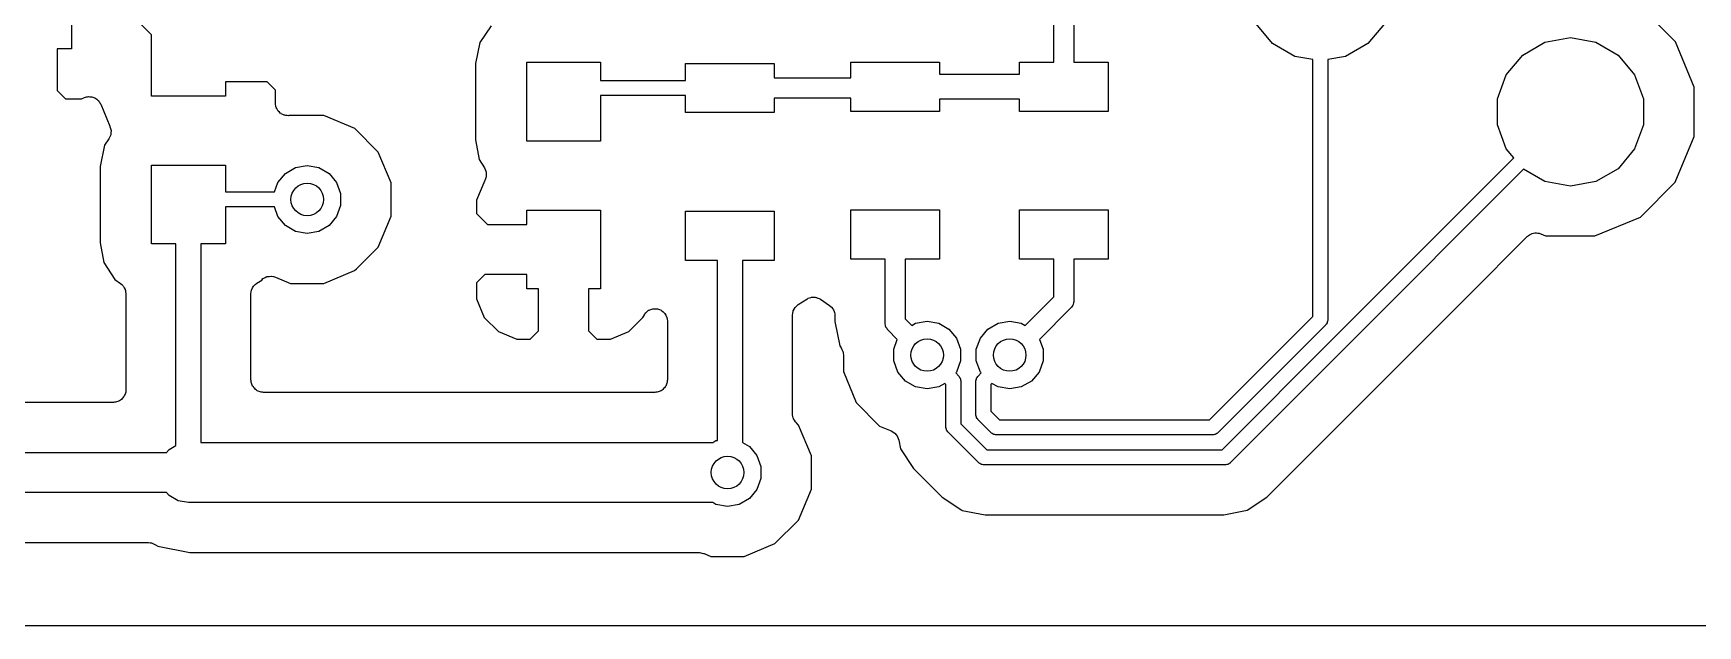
# Model space of a CAD drawing. Extents: x -71.9 to -7.4, y 11.1 to 59.4.
# Drawn here: x -39.74 to -22.84, y 11.11 to 17.12 of the extents above; entities that cross this region are included whole.
import ezdxf

# ---------------------------------------------------------------- set-up
doc = ezdxf.new("R2010")
doc.units = 0
doc.header["$MEASUREMENT"] = 0
doc.layers.add('BLACK', color=7, linetype='CONTINUOUS')

msp = doc.modelspace()

# ---------------------------------------------------------------- linework, layer by layer
at = {"layer": 'Black'}
for p, q in [((-39.35, 17.712), (-39.35, 16.962)), ((-38.5375, 17.1009), (-38.9691, 17.5325)), ((-29.3741, 17.0289), (-29.3741, 17.5275)), ((-29.1709, 17.4854), (-29.1709, 17.0289)), ((-23.0619, 17.0327), (-23.4155, 17.3869)), ((-38.5375, 16.4805), (-38.5375, 17.1009)), ((-35.0886, 17.1952), (-35.2046, 17.0255)), ((-27.1529, 17.0143), (-27.321, 17.2146)), ((-26.017, 17.2146), (-26.1851, 17.0143)), ((-24.3865, 17.0285), (-24.129, 17.0739)), ((-24.129, 17.0739), (-23.8715, 17.0285)), ((-39.35, 16.962), (-39.496, 16.962)), ((-39.496, 16.962), (-39.496, 16.5384)), ((-35.2046, 17.0255), (-35.2479, 16.8113)), ((-29.3741, 16.8257), (-29.3741, 17.0289)), ((-29.1709, 17.0289), (-29.1709, 16.8257)), ((-26.9265, 16.8835), (-27.1529, 17.0143)), ((-26.1851, 17.0143), (-26.4115, 16.8835)), ((-24.6129, 16.8977), (-24.3865, 17.0285)), ((-23.8715, 17.0285), (-23.6451, 16.8977)), ((-22.8708, 16.5701), (-23.0619, 17.0327)), ((-35.2479, 16.8113), (-35.2479, 16.0358)), ((-34.7275, 16.024), (-34.7275, 16.824)), ((-34.7275, 16.824), (-33.9775, 16.824)), ((-33.9775, 16.824), (-33.9775, 16.6392)), ((-33.1134, 16.6392), (-33.1134, 16.813)), ((-33.1134, 16.813), (-32.2134, 16.813)), ((-32.2134, 16.813), (-32.2134, 16.6646)), ((-31.437, 16.6646), (-31.437, 16.8257)), ((-31.437, 16.8257), (-30.537, 16.8257)), ((-30.537, 16.8257), (-30.537, 16.7027)), ((-29.7225, 16.7027), (-29.7225, 16.8257)), ((-29.7225, 16.8257), (-29.3741, 16.8257)), ((-29.1709, 16.8257), (-28.8225, 16.8257)), ((-28.8225, 16.8257), (-28.8225, 16.3257)), ((-26.7452, 16.8516), (-26.9265, 16.8835)), ((-26.7452, 14.2436), (-26.7452, 16.8516)), ((-26.4115, 16.8835), (-26.5928, 16.8516)), ((-26.5928, 16.8516), (-26.5928, 14.2121)), ((-24.781, 16.6974), (-24.6129, 16.8977)), ((-23.6451, 16.8977), (-23.477, 16.6974)), ((-37.3639, 16.6265), (-37.7875, 16.6265)), ((-37.7875, 16.6265), (-37.7875, 16.4805)), ((-37.2795, 16.5421), (-37.3639, 16.6265)), ((-33.9775, 16.6392), (-33.1134, 16.6392)), ((-32.2134, 16.6646), (-31.437, 16.6646)), ((-30.537, 16.7027), (-30.1615, 16.7027)), ((-30.1615, 16.7027), (-29.7225, 16.7027)), ((-24.8704, 16.4517), (-24.781, 16.6974)), ((-23.477, 16.6974), (-23.3876, 16.4517)), ((-22.8712, 16.0697), (-22.8708, 16.5701)), ((-39.496, 16.5384), (-39.4116, 16.454)), ((-39.4116, 16.454), (-39.249, 16.454)), ((-39.249, 16.454), (-39.219, 16.4664)), ((-39.219, 16.4664), (-39.2081, 16.4688)), ((-39.2081, 16.4688), (-39.1979, 16.4731)), ((-39.1979, 16.4731), (-39.1868, 16.4736)), ((-39.1868, 16.4736), (-39.1759, 16.476)), ((-39.1759, 16.476), (-39.1649, 16.4745)), ((-39.1649, 16.4745), (-39.1538, 16.475)), ((-39.1538, 16.475), (-39.1432, 16.4717)), ((-39.1432, 16.4717), (-39.1322, 16.4702)), ((-39.1322, 16.4702), (-39.1223, 16.4651)), ((-39.1223, 16.4651), (-39.1117, 16.4617)), ((-39.1117, 16.4617), (-39.1029, 16.455)), ((-39.1029, 16.455), (-39.0931, 16.4498)), ((-39.0931, 16.4498), (-39.0856, 16.4416)), ((-39.0856, 16.4416), (-39.0767, 16.4349)), ((-39.0767, 16.4349), (-39.0708, 16.4255)), ((-39.0708, 16.4255), (-39.0633, 16.4173)), ((-39.0633, 16.4173), (-39.059, 16.4071)), ((-39.059, 16.4071), (-39.053, 16.3977)), ((-39.053, 16.3977), (-38.9614, 16.1764)), ((-37.7875, 16.4805), (-38.5375, 16.4805)), ((-37.2795, 16.4089), (-37.2795, 16.5421)), ((-37.2771, 16.3953), (-37.2795, 16.4089)), ((-33.1134, 16.4868), (-33.9775, 16.4868)), ((-33.9775, 16.4868), (-33.9775, 16.024)), ((-33.1134, 16.313), (-33.1134, 16.4868)), ((-31.437, 16.4614), (-32.2134, 16.4614)), ((-32.2134, 16.4614), (-32.2134, 16.313)), ((-31.437, 16.3257), (-31.437, 16.4614)), ((-30.1615, 16.4487), (-30.537, 16.4487)), ((-30.537, 16.4487), (-30.537, 16.3257)), ((-29.7225, 16.4487), (-30.1615, 16.4487)), ((-29.7225, 16.3257), (-29.7225, 16.4487)), ((-24.8704, 16.1903), (-24.8704, 16.4517)), ((-23.3876, 16.4517), (-23.3876, 16.1903)), ((-37.2765, 16.3815), (-37.2771, 16.3953)), ((-37.2733, 16.3737), (-37.2765, 16.3815)), ((-37.2718, 16.3655), (-37.2733, 16.3737)), ((-37.2649, 16.3535), (-37.2718, 16.3655)), ((-37.2597, 16.3408), (-37.2649, 16.3535)), ((-37.254, 16.3346), (-37.2597, 16.3408)), ((-37.2498, 16.3273), (-37.254, 16.3346)), ((-37.2392, 16.3184), (-37.2498, 16.3273)), ((-37.2299, 16.3082), (-37.2392, 16.3184)), ((-37.2224, 16.3043), (-37.2299, 16.3082)), ((-37.216, 16.2989), (-37.2224, 16.3043)), ((-37.203, 16.2942), (-37.216, 16.2989)), ((-37.1908, 16.2878), (-37.203, 16.2942)), ((-37.1825, 16.2867), (-37.1908, 16.2878)), ((-37.1746, 16.2838), (-37.1825, 16.2867)), ((-37.1608, 16.2838), (-37.1746, 16.2838)), ((-37.1471, 16.282), (-37.1608, 16.2838)), ((-37.1423, 16.2831), (-37.1471, 16.282)), ((-36.786, 16.2828), (-37.1423, 16.2831)), ((-36.4734, 16.1529), (-36.786, 16.2828)), ((-32.2134, 16.313), (-33.1134, 16.313)), ((-30.537, 16.3257), (-31.437, 16.3257)), ((-28.8225, 16.3257), (-29.7225, 16.3257)), ((-38.9608, 16.0673), (-38.9696, 16.0478)), ((-38.9614, 16.1764), (-38.96, 16.1744)), ((-38.9518, 16.0866), (-38.9608, 16.0673)), ((-38.96, 16.1744), (-38.9598, 16.1737)), ((-38.9598, 16.1737), (-38.9594, 16.1731)), ((-38.9594, 16.1731), (-38.9538, 16.1525)), ((-38.9538, 16.1525), (-38.9481, 16.1319)), ((-38.9517, 16.0873), (-38.9518, 16.0866)), ((-38.9514, 16.088), (-38.9517, 16.0873)), ((-38.9498, 16.1093), (-38.9514, 16.088)), ((-38.9479, 16.1305), (-38.9498, 16.1093)), ((-38.9481, 16.1319), (-38.9481, 16.1312)), ((-38.9481, 16.1312), (-38.9479, 16.1305)), ((-36.2342, 15.9134), (-36.4734, 16.1529)), ((-24.781, 15.9446), (-24.8704, 16.1903)), ((-23.3876, 16.1903), (-23.477, 15.9446)), ((-23.0631, 15.6075), (-22.8712, 16.0697)), ((-39.0146, 15.982), (-39.0579, 15.7678)), ((-38.9696, 16.0478), (-39.0146, 15.982)), ((-36.105, 15.6005), (-36.2342, 15.9134)), ((-35.2479, 16.0358), (-35.2104, 15.8365)), ((-33.9775, 16.024), (-34.7275, 16.024)), ((-24.7044, 15.8533), (-24.781, 15.9446)), ((-23.477, 15.9446), (-23.6451, 15.7443)), ((-39.0579, 15.7678), (-39.0579, 14.9923)), ((-38.5375, 14.9805), (-38.5375, 15.7805)), ((-38.5375, 15.7805), (-37.7875, 15.7805)), ((-37.7875, 15.7805), (-37.7875, 15.5082)), ((-37.1773, 15.6957), (-37.0737, 15.7555)), ((-37.0737, 15.7555), (-36.956, 15.7762)), ((-36.956, 15.7762), (-36.8383, 15.7555)), ((-36.8383, 15.7555), (-36.7347, 15.6957)), ((-35.2104, 15.8365), (-35.1574, 15.7541)), ((-35.1574, 15.7541), (-35.1498, 15.736)), ((-35.1498, 15.736), (-35.1415, 15.7182)), ((-26.5074, 14.0504), (-24.7044, 15.8533)), ((-24.6034, 15.7388), (-26.3996, 13.9426)), ((-24.3865, 15.6135), (-24.6034, 15.7388)), ((-23.6451, 15.7443), (-23.8715, 15.6135)), ((-37.289, 15.5082), (-37.2541, 15.6041)), ((-37.2541, 15.6041), (-37.1773, 15.6957)), ((-36.7347, 15.6957), (-36.6579, 15.6041)), ((-36.6579, 15.6041), (-36.617, 15.4918)), ((-36.1052, 15.262), (-36.105, 15.6005)), ((-35.1524, 15.6258), (-35.2355, 15.425)), ((-35.1513, 15.6272), (-35.1524, 15.6258)), ((-35.1505, 15.6296), (-35.1513, 15.6272)), ((-35.1491, 15.6317), (-35.1505, 15.6296)), ((-35.144, 15.6506), (-35.1491, 15.6317)), ((-35.1382, 15.6693), (-35.144, 15.6506)), ((-35.1415, 15.7182), (-35.1413, 15.7157)), ((-35.1413, 15.7157), (-35.1403, 15.7134)), ((-35.1403, 15.7134), (-35.1394, 15.6938)), ((-35.1394, 15.6938), (-35.1377, 15.6743)), ((-35.1377, 15.6743), (-35.1383, 15.6719)), ((-35.1383, 15.6719), (-35.1382, 15.6693)), ((-24.129, 15.5681), (-24.3865, 15.6135)), ((-23.8715, 15.6135), (-24.129, 15.5681)), ((-23.4173, 15.2539), (-23.0631, 15.6075)), ((-37.7875, 15.5082), (-37.289, 15.5082)), ((-36.617, 15.4918), (-36.617, 15.3722)), ((-35.2355, 15.425), (-35.2355, 15.2881)), ((-37.289, 15.3558), (-37.7875, 15.3558)), ((-37.7875, 15.3558), (-37.7875, 14.9805)), ((-37.2541, 15.2599), (-37.289, 15.3558)), ((-37.1773, 15.1683), (-37.2541, 15.2599)), ((-36.6579, 15.2599), (-36.7347, 15.1683)), ((-36.617, 15.3722), (-36.6579, 15.2599)), ((-36.2351, 14.9494), (-36.1052, 15.262)), ((-35.2355, 15.2881), (-35.1254, 15.178)), ((-34.7275, 15.178), (-34.7275, 15.324)), ((-34.7275, 15.324), (-33.9775, 15.324)), ((-33.9775, 15.324), (-33.9775, 14.524)), ((-33.1134, 14.813), (-33.1134, 15.313)), ((-33.1134, 15.313), (-32.2134, 15.313)), ((-32.2134, 15.313), (-32.2134, 14.813)), ((-31.437, 14.8257), (-31.437, 15.3257)), ((-31.437, 15.3257), (-30.537, 15.3257)), ((-30.537, 15.3257), (-30.537, 14.8257)), ((-29.7225, 14.8257), (-29.7225, 15.3257)), ((-29.7225, 15.3257), (-28.8225, 15.3257)), ((-28.8225, 15.3257), (-28.8225, 14.8257)), ((-23.8799, 15.0628), (-23.4173, 15.2539)), ((-37.0737, 15.1085), (-37.1773, 15.1683)), ((-36.956, 15.0878), (-37.0737, 15.1085)), ((-36.8383, 15.1085), (-36.956, 15.0878)), ((-36.7347, 15.1683), (-36.8383, 15.1085)), ((-35.1254, 15.178), (-34.7275, 15.178)), ((-25.1747, 14.4491), (-24.5678, 15.056)), ((-24.5678, 15.056), (-24.5609, 15.0609)), ((-24.5609, 15.0609), (-24.5552, 15.0671)), ((-24.5552, 15.0671), (-24.5429, 15.0734)), ((-24.5429, 15.0734), (-24.5316, 15.0813)), ((-24.5316, 15.0813), (-24.5235, 15.0835)), ((-24.5235, 15.0835), (-24.516, 15.0874)), ((-24.516, 15.0874), (-24.5024, 15.0892)), ((-24.5024, 15.0892), (-24.489, 15.0928)), ((-24.489, 15.0928), (-24.4807, 15.092)), ((-24.4807, 15.092), (-24.4723, 15.0931)), ((-24.4723, 15.0931), (-24.4588, 15.0901)), ((-24.4588, 15.0901), (-24.4451, 15.0889)), ((-24.4451, 15.0889), (-24.4375, 15.0854)), ((-24.4375, 15.0854), (-24.4293, 15.0835)), ((-24.4293, 15.0835), (-24.3803, 15.0632)), ((-24.3803, 15.0632), (-23.8799, 15.0628)), ((-39.0579, 14.9923), (-39.0204, 14.793)), ((-38.2895, 14.9805), (-38.5375, 14.9805)), ((-38.2895, 14.2255), (-38.2895, 14.9805)), ((-37.7875, 14.9805), (-38.0355, 14.9805)), ((-38.0355, 14.9805), (-38.0355, 14.2255)), ((-36.4567, 14.7281), (-36.2351, 14.9494)), ((-39.0204, 14.793), (-38.9087, 14.6194)), ((-36.7875, 14.581), (-36.4746, 14.7102)), ((-36.4746, 14.7102), (-36.4567, 14.7281)), ((-36.4567, 14.7281), (-36.4567, 14.7281)), ((-32.7904, 14.813), (-33.1134, 14.813)), ((-32.7904, 12.988), (-32.7904, 14.813)), ((-32.2134, 14.813), (-32.5364, 14.813)), ((-32.5364, 14.813), (-32.5364, 12.9662)), ((-31.0886, 14.8257), (-31.437, 14.8257)), ((-31.0886, 14.1798), (-31.0886, 14.8257)), ((-30.537, 14.8257), (-30.8854, 14.8257)), ((-30.8854, 14.8257), (-30.8854, 14.2219)), ((-29.3741, 14.8257), (-29.7225, 14.8257)), ((-29.3741, 14.4457), (-29.3741, 14.8257)), ((-28.8225, 14.8257), (-29.1709, 14.8257)), ((-29.1709, 14.8257), (-29.1709, 14.4036)), ((-38.9087, 14.6194), (-38.8529, 14.5812)), ((-38.8529, 14.5812), (-38.8405, 14.5691)), ((-38.8405, 14.5691), (-38.8272, 14.558)), ((-38.8272, 14.558), (-38.8248, 14.5538)), ((-38.8248, 14.5538), (-38.8213, 14.5504)), ((-38.8213, 14.5504), (-38.8138, 14.5348)), ((-37.5103, 14.5349), (-37.5016, 14.5518)), ((-37.5016, 14.5518), (-37.4993, 14.5539)), ((-37.4993, 14.5539), (-37.4978, 14.5566)), ((-37.4978, 14.5566), (-37.4832, 14.5688)), ((-37.4832, 14.5688), (-37.4692, 14.5817)), ((-37.4692, 14.5817), (-37.4186, 14.6143)), ((-37.4186, 14.6143), (-37.4055, 14.6286)), ((-37.4055, 14.6286), (-37.4038, 14.6295)), ((-37.4038, 14.6295), (-37.4023, 14.6309)), ((-37.4023, 14.6309), (-37.3842, 14.6396)), ((-37.3842, 14.6396), (-37.3664, 14.6489)), ((-37.3664, 14.6489), (-37.3644, 14.6492)), ((-37.3644, 14.6492), (-37.3626, 14.65)), ((-37.3626, 14.65), (-37.3426, 14.652)), ((-37.3426, 14.652), (-37.3227, 14.6546)), ((-37.3227, 14.6546), (-37.3207, 14.6542)), ((-37.3207, 14.6542), (-37.3187, 14.6544)), ((-37.3187, 14.6544), (-37.2992, 14.6494)), ((-37.2992, 14.6494), (-37.2796, 14.645)), ((-37.2796, 14.645), (-37.126, 14.5812)), ((-37.126, 14.5812), (-36.7875, 14.581)), ((-35.1511, 14.67), (-35.2355, 14.5856)), ((-35.2355, 14.5856), (-35.2355, 14.423)), ((-34.7275, 14.67), (-35.1511, 14.67)), ((-34.7275, 14.524), (-34.7275, 14.67)), ((-38.8138, 14.5348), (-38.8052, 14.5198)), ((-38.8052, 14.5198), (-38.8043, 14.515)), ((-38.8043, 14.515), (-38.8022, 14.5107)), ((-38.8022, 14.5107), (-38.8005, 14.4934)), ((-38.8005, 14.4934), (-38.7975, 14.4764)), ((-38.7975, 14.4764), (-38.7975, 13.5002)), ((-37.5275, 14.4749), (-37.5242, 14.4937)), ((-37.5275, 13.6018), (-37.5275, 14.4749)), ((-37.5242, 14.4937), (-37.5218, 14.5126)), ((-37.5218, 14.5126), (-37.5204, 14.5153)), ((-37.5204, 14.5153), (-37.5198, 14.5184)), ((-37.5198, 14.5184), (-37.5103, 14.5349)), ((-35.2355, 14.423), (-35.1582, 14.2362)), ((-34.6065, 14.524), (-34.7275, 14.524)), ((-34.6065, 14.1004), (-34.6065, 14.524)), ((-33.9775, 14.524), (-34.0985, 14.524)), ((-34.0985, 14.524), (-34.0985, 14.1004)), ((-31.9701, 14.366), (-31.8832, 14.4219)), ((-31.8832, 14.4219), (-31.8759, 14.425)), ((-31.8759, 14.425), (-31.8695, 14.4296)), ((-31.8695, 14.4296), (-31.8557, 14.4334)), ((-31.8557, 14.4334), (-31.8426, 14.439)), ((-31.8426, 14.439), (-31.8346, 14.4393)), ((-31.8346, 14.4393), (-31.827, 14.4415)), ((-31.827, 14.4415), (-31.8128, 14.4404)), ((-31.8128, 14.4404), (-31.7985, 14.4411)), ((-31.7985, 14.4411), (-31.7909, 14.4387)), ((-31.7909, 14.4387), (-31.783, 14.4381)), ((-31.783, 14.4381), (-31.77, 14.4322)), ((-31.77, 14.4322), (-31.7564, 14.428)), ((-31.7564, 14.428), (-31.7501, 14.4232)), ((-31.7501, 14.4232), (-31.7429, 14.42)), ((-31.7429, 14.42), (-31.652, 14.3578)), ((-29.6655, 14.1543), (-29.3741, 14.4457)), ((-29.177, 14.3689), (-29.1793, 14.365)), ((-29.1747, 14.3819), (-29.177, 14.3689)), ((-29.1713, 14.3948), (-29.1747, 14.3819)), ((-29.1709, 14.4036), (-29.1717, 14.3992)), ((-29.1717, 14.3992), (-29.1713, 14.3948)), ((-26.0404, 13.5834), (-25.1747, 14.4491)), ((-25.1747, 14.4491), (-25.1747, 14.4491)), ((-38.2895, 12.9353), (-38.2895, 14.2255)), ((-38.0355, 14.2255), (-38.0355, 12.9668)), ((-35.1582, 14.2362), (-35.0153, 14.0933)), ((-33.6897, 14.0933), (-33.5468, 14.2362)), ((-33.5468, 14.2362), (-33.5427, 14.2462)), ((-33.5427, 14.2462), (-33.5323, 14.2625)), ((-33.5323, 14.2625), (-33.5227, 14.2792)), ((-33.5227, 14.2792), (-33.5205, 14.281)), ((-33.5205, 14.281), (-33.519, 14.2834)), ((-33.519, 14.2834), (-33.5037, 14.2951)), ((-33.5037, 14.2951), (-33.4889, 14.3075)), ((-33.4889, 14.3075), (-33.4863, 14.3085)), ((-33.4863, 14.3085), (-33.484, 14.3102)), ((-33.484, 14.3102), (-33.4656, 14.316)), ((-33.4656, 14.316), (-33.4475, 14.3226)), ((-33.4475, 14.3226), (-33.4447, 14.3226)), ((-33.4447, 14.3226), (-33.442, 14.3235)), ((-33.442, 14.3235), (-33.4227, 14.3226)), ((-33.4227, 14.3226), (-33.4033, 14.3226)), ((-33.4033, 14.3226), (-33.4007, 14.3217)), ((-33.4007, 14.3217), (-33.3979, 14.3215)), ((-33.3979, 14.3215), (-33.38, 14.3141)), ((-33.38, 14.3141), (-33.3619, 14.3075)), ((-33.3619, 14.3075), (-33.3598, 14.3057)), ((-33.3598, 14.3057), (-33.3572, 14.3047)), ((-33.3572, 14.3047), (-33.3429, 14.2916)), ((-33.3429, 14.2916), (-33.3281, 14.2792)), ((-33.3281, 14.2792), (-33.3267, 14.2768)), ((-33.3267, 14.2768), (-33.3246, 14.2749)), ((-33.3246, 14.2749), (-33.3157, 14.2577)), ((-33.3157, 14.2577), (-33.3061, 14.241)), ((-33.3061, 14.241), (-33.3056, 14.2382)), ((-33.3056, 14.2382), (-33.3043, 14.2357)), ((-33.3043, 14.2357), (-33.3018, 14.2166)), ((-33.3018, 14.2166), (-33.2984, 14.1976)), ((-32.0284, 14.2592), (-32.0251, 14.2779)), ((-32.0284, 13.2588), (-32.0284, 14.2592)), ((-32.0251, 14.2779), (-32.0227, 14.2968)), ((-32.0227, 14.2968), (-32.0213, 14.2996)), ((-32.0213, 14.2996), (-32.0207, 14.3026)), ((-32.0207, 14.3026), (-32.0112, 14.3191)), ((-32.0112, 14.3191), (-32.0025, 14.336)), ((-32.0025, 14.336), (-32.0002, 14.3381)), ((-32.0002, 14.3381), (-31.9987, 14.3408)), ((-31.9987, 14.3408), (-31.9841, 14.3531)), ((-31.9841, 14.3531), (-31.9701, 14.366)), ((-31.652, 14.3578), (-31.6396, 14.3457)), ((-31.6396, 14.3457), (-31.6263, 14.3346)), ((-31.6263, 14.3346), (-31.6239, 14.3304)), ((-31.6239, 14.3304), (-31.6204, 14.327)), ((-31.6204, 14.327), (-31.6129, 14.3114)), ((-31.6129, 14.3114), (-31.6043, 14.2964)), ((-31.6043, 14.2964), (-31.6034, 14.2916)), ((-31.6034, 14.2916), (-31.6013, 14.2873)), ((-31.6013, 14.2873), (-31.5996, 14.27)), ((-31.5996, 14.27), (-31.5966, 14.253)), ((-31.5966, 14.253), (-31.5966, 14.1924)), ((-30.8854, 14.2219), (-30.8178, 14.1543)), ((-29.2007, 14.3318), (-29.5197, 14.0127)), ((-29.1981, 14.3354), (-29.2007, 14.3318)), ((-29.1947, 14.3383), (-29.1981, 14.3354)), ((-29.188, 14.3498), (-29.1947, 14.3383)), ((-29.1804, 14.3607), (-29.188, 14.3498)), ((-29.1793, 14.365), (-29.1804, 14.3607)), ((-27.792, 13.1968), (-26.7452, 14.2436)), ((-26.5931, 14.2054), (-26.5957, 14.1958)), ((-26.5928, 14.2121), (-26.5934, 14.2088)), ((-26.5934, 14.2088), (-26.5931, 14.2054)), ((-35.0153, 14.0933), (-34.8285, 14.016)), ((-34.6909, 14.016), (-34.6065, 14.1004)), ((-34.0985, 14.1004), (-34.0141, 14.016)), ((-33.8765, 14.016), (-33.6897, 14.0933)), ((-33.2984, 14.1976), (-33.2984, 13.6018)), ((-31.5966, 14.1924), (-31.5479, 13.9475)), ((-31.0878, 14.1754), (-31.0886, 14.1798)), ((-31.0882, 14.171), (-31.0878, 14.1754)), ((-31.0848, 14.1582), (-31.0882, 14.171)), ((-31.0825, 14.1451), (-31.0848, 14.1582)), ((-31.0802, 14.1412), (-31.0825, 14.1451)), ((-31.0791, 14.1369), (-31.0802, 14.1412)), ((-31.0715, 14.126), (-31.0791, 14.1369)), ((-31.0648, 14.1145), (-31.0715, 14.126)), ((-31.0614, 14.1117), (-31.0648, 14.1145)), ((-31.0588, 14.108), (-31.0614, 14.1117)), ((-30.9636, 14.0127), (-31.0588, 14.108)), ((-30.8178, 14.1543), (-30.7785, 14.177)), ((-30.7785, 14.177), (-30.6607, 14.1978)), ((-30.6607, 14.1978), (-30.543, 14.177)), ((-30.543, 14.177), (-30.4395, 14.1173)), ((-30.4395, 14.1173), (-30.3626, 14.0257)), ((-30.1206, 14.0257), (-30.0438, 14.1173)), ((-30.0438, 14.1173), (-29.9403, 14.177)), ((-29.9403, 14.177), (-29.8225, 14.1978)), ((-29.8225, 14.1978), (-29.7048, 14.177)), ((-29.7048, 14.177), (-29.6655, 14.1543)), ((-26.6151, 14.1582), (-27.7066, 13.0667)), ((-27.6658, 12.892), (-26.5074, 14.0504)), ((-26.6132, 14.1609), (-26.6151, 14.1582)), ((-26.6106, 14.1631), (-26.6132, 14.1609)), ((-26.6056, 14.1717), (-26.6106, 14.1631)), ((-26.5999, 14.1798), (-26.6056, 14.1717)), ((-26.5991, 14.1831), (-26.5999, 14.1798)), ((-26.5974, 14.186), (-26.5991, 14.1831)), ((-26.5957, 14.1958), (-26.5974, 14.186)), ((-26.5074, 14.0504), (-26.5074, 14.0504)), ((-34.8285, 14.016), (-34.6909, 14.016)), ((-34.0141, 14.016), (-33.8765, 14.016)), ((-31.5479, 13.9475), (-31.533, 13.9253)), ((-31.533, 13.9253), (-31.5269, 13.9113)), ((-31.5269, 13.9113), (-31.5193, 13.898)), ((-31.5193, 13.898), (-31.5181, 13.8912)), ((-31.5181, 13.8912), (-31.5153, 13.8849)), ((-31.5153, 13.8849), (-31.5143, 13.8697)), ((-31.5143, 13.8697), (-31.5116, 13.8546)), ((-30.9997, 13.9133), (-30.9636, 14.0127)), ((-30.9997, 13.7938), (-30.9997, 13.9133)), ((-30.3626, 14.0257), (-30.3218, 13.9133)), ((-30.3218, 13.9133), (-30.3218, 13.7938)), ((-30.1615, 13.9133), (-30.1206, 14.0257)), ((-30.1615, 13.7938), (-30.1615, 13.9133)), ((-29.5197, 14.0127), (-29.4836, 13.9133)), ((-29.4836, 13.9133), (-29.4836, 13.7938)), ((-26.3996, 13.9426), (-27.5803, 12.7619)), ((-26.3996, 13.9426), (-26.3996, 13.9426)), ((-31.5116, 13.8546), (-31.5118, 13.6851)), ((-30.9588, 13.6815), (-30.9997, 13.7938)), ((-30.3218, 13.7938), (-30.3626, 13.6815)), ((-30.1206, 13.6815), (-30.1615, 13.7938)), ((-29.4836, 13.7938), (-29.5244, 13.6815)), ((-37.5256, 13.5909), (-37.5275, 13.6018)), ((-37.5256, 13.5797), (-37.5256, 13.5909)), ((-37.5218, 13.5693), (-37.5256, 13.5797)), ((-37.5198, 13.5584), (-37.5218, 13.5693)), ((-37.5143, 13.5487), (-37.5198, 13.5584)), ((-37.5105, 13.5383), (-37.5143, 13.5487)), ((-37.5033, 13.5298), (-37.5105, 13.5383)), ((-37.4978, 13.5202), (-37.5033, 13.5298)), ((-33.3226, 13.5298), (-33.3281, 13.5202)), ((-33.3154, 13.5383), (-33.3226, 13.5298)), ((-33.3116, 13.5487), (-33.3154, 13.5383)), ((-33.3061, 13.5584), (-33.3116, 13.5487)), ((-33.3041, 13.5693), (-33.3061, 13.5584)), ((-33.3003, 13.5797), (-33.3041, 13.5693)), ((-33.2984, 13.6018), (-33.3003, 13.5909)), ((-33.3003, 13.5909), (-33.3003, 13.5797)), ((-31.5118, 13.6851), (-31.3825, 13.3722)), ((-30.882, 13.5899), (-30.9588, 13.6815)), ((-30.7785, 13.5301), (-30.882, 13.5899)), ((-30.6607, 13.5094), (-30.7785, 13.5301)), ((-30.543, 13.5301), (-30.6607, 13.5094)), ((-30.4809, 13.566), (-30.543, 13.5301)), ((-30.4702, 13.5553), (-30.4809, 13.566)), ((-30.4702, 13.1249), (-30.4702, 13.5553)), ((-30.3626, 13.6815), (-30.371, 13.6716)), ((-30.371, 13.6716), (-30.3402, 13.6408)), ((-30.3402, 13.6408), (-30.3382, 13.638)), ((-30.3382, 13.638), (-30.3357, 13.6359)), ((-30.3357, 13.6359), (-30.3307, 13.6272)), ((-30.3307, 13.6272), (-30.325, 13.6191)), ((-30.325, 13.6191), (-30.3241, 13.6158)), ((-30.3241, 13.6158), (-30.3224, 13.6129)), ((-30.3224, 13.6129), (-30.3207, 13.6031)), ((-30.3207, 13.6031), (-30.3181, 13.5935)), ((-30.3181, 13.5935), (-30.3184, 13.5902)), ((-30.3184, 13.5902), (-30.3178, 13.5869)), ((-30.3178, 13.5869), (-30.3178, 13.1565)), ((-30.1654, 13.5869), (-30.1649, 13.5902)), ((-30.1654, 13.2512), (-30.1654, 13.5869)), ((-30.1651, 13.5935), (-30.1626, 13.6031)), ((-30.1649, 13.5902), (-30.1651, 13.5935)), ((-30.1626, 13.6031), (-30.1608, 13.6129)), ((-30.1608, 13.6129), (-30.1592, 13.6158)), ((-30.1592, 13.6158), (-30.1583, 13.6191)), ((-30.1583, 13.6191), (-30.1526, 13.6272)), ((-30.1526, 13.6272), (-30.1476, 13.6359)), ((-30.1476, 13.6359), (-30.145, 13.638)), ((-30.145, 13.638), (-30.1431, 13.6408)), ((-30.1431, 13.6408), (-30.1123, 13.6716)), ((-30.1123, 13.6716), (-30.1206, 13.6815)), ((-30.0024, 13.566), (-30.013, 13.5553)), ((-30.013, 13.5553), (-30.013, 13.2827)), ((-29.9403, 13.5301), (-30.0024, 13.566)), ((-29.8225, 13.5094), (-29.9403, 13.5301)), ((-29.7048, 13.5301), (-29.8225, 13.5094)), ((-29.6013, 13.5899), (-29.7048, 13.5301)), ((-29.5244, 13.6815), (-29.6013, 13.5899)), ((-26.1838, 13.44), (-26.0404, 13.5834)), ((-26.0404, 13.5834), (-26.0404, 13.5834)), ((-38.9245, 13.3732), (-40.488, 13.3732)), ((-38.9136, 13.3751), (-38.9245, 13.3732)), ((-38.9024, 13.3751), (-38.9136, 13.3751)), ((-38.892, 13.3789), (-38.9024, 13.3751)), ((-38.8811, 13.3809), (-38.892, 13.3789)), ((-38.8714, 13.3864), (-38.8811, 13.3809)), ((-38.861, 13.3902), (-38.8714, 13.3864)), ((-38.8525, 13.3974), (-38.861, 13.3902)), ((-38.8429, 13.4029), (-38.8525, 13.3974)), ((-38.8357, 13.4114), (-38.8429, 13.4029)), ((-38.8272, 13.4186), (-38.8357, 13.4114)), ((-38.8217, 13.4282), (-38.8272, 13.4186)), ((-38.8145, 13.4367), (-38.8217, 13.4282)), ((-38.8107, 13.4471), (-38.8145, 13.4367)), ((-38.8052, 13.4568), (-38.8107, 13.4471)), ((-38.8032, 13.4677), (-38.8052, 13.4568)), ((-38.7994, 13.4781), (-38.8032, 13.4677)), ((-38.7975, 13.5002), (-38.7994, 13.4893)), ((-38.7994, 13.4893), (-38.7994, 13.4781)), ((-37.4893, 13.513), (-37.4978, 13.5202)), ((-37.4821, 13.5045), (-37.4893, 13.513)), ((-37.4725, 13.499), (-37.4821, 13.5045)), ((-37.464, 13.4918), (-37.4725, 13.499)), ((-37.4536, 13.488), (-37.464, 13.4918)), ((-37.4439, 13.4825), (-37.4536, 13.488)), ((-37.433, 13.4805), (-37.4439, 13.4825)), ((-37.4226, 13.4767), (-37.433, 13.4805)), ((-37.4114, 13.4767), (-37.4226, 13.4767)), ((-37.4005, 13.4748), (-37.4114, 13.4767)), ((-33.4254, 13.4748), (-37.4005, 13.4748)), ((-33.4145, 13.4767), (-33.4254, 13.4748)), ((-33.4033, 13.4767), (-33.4145, 13.4767)), ((-33.3929, 13.4805), (-33.4033, 13.4767)), ((-33.382, 13.4825), (-33.3929, 13.4805)), ((-33.3723, 13.488), (-33.382, 13.4825)), ((-33.3619, 13.4918), (-33.3723, 13.488)), ((-33.3534, 13.499), (-33.3619, 13.4918)), ((-33.3438, 13.5045), (-33.3534, 13.499)), ((-33.3366, 13.513), (-33.3438, 13.5045)), ((-33.3281, 13.5202), (-33.3366, 13.513)), ((-31.3825, 13.3722), (-31.1434, 13.1326)), ((-27.2123, 12.4116), (-26.1838, 13.44)), ((-32.0274, 13.2533), (-32.0284, 13.2588)), ((-32.0279, 13.2478), (-32.0274, 13.2533)), ((-32.0236, 13.2317), (-32.0279, 13.2478)), ((-32.0207, 13.2154), (-32.0236, 13.2317)), ((-32.018, 13.2106), (-32.0207, 13.2154)), ((-32.0165, 13.2052), (-32.018, 13.2106)), ((-32.007, 13.1916), (-32.0165, 13.2052)), ((-31.9987, 13.1772), (-32.007, 13.1916)), ((-30.1649, 13.2479), (-30.1654, 13.2512)), ((-30.1651, 13.2445), (-30.1649, 13.2479)), ((-30.1626, 13.2349), (-30.1651, 13.2445)), ((-30.1608, 13.2251), (-30.1626, 13.2349)), ((-30.1592, 13.2222), (-30.1608, 13.2251)), ((-30.1583, 13.219), (-30.1592, 13.2222)), ((-30.1526, 13.2108), (-30.1583, 13.219)), ((-30.1476, 13.2022), (-30.1526, 13.2108)), ((-30.145, 13.2), (-30.1476, 13.2022)), ((-30.1431, 13.1973), (-30.145, 13.2)), ((-30.0126, 13.0667), (-30.1431, 13.1973)), ((-30.013, 13.2827), (-29.9271, 13.1968)), ((-29.9271, 13.1968), (-27.792, 13.1968)), ((-31.9944, 13.1736), (-31.9987, 13.1772)), ((-31.9913, 13.1691), (-31.9944, 13.1736)), ((-31.9656, 13.1434), (-31.9913, 13.1691)), ((-31.8364, 12.8305), (-31.9656, 13.1434)), ((-31.1434, 13.1326), (-31.025, 13.0835)), ((-31.025, 13.0835), (-31.0099, 13.0738)), ((-31.0099, 13.0738), (-30.9942, 13.0652)), ((-30.9942, 13.0652), (-30.9914, 13.062)), ((-30.9914, 13.062), (-30.9878, 13.0597)), ((-30.9878, 13.0597), (-30.9769, 13.0455)), ((-30.9769, 13.0455), (-30.9651, 13.0321)), ((-30.9651, 13.0321), (-30.9635, 13.0281)), ((-30.9635, 13.0281), (-30.961, 13.0247)), ((-30.961, 13.0247), (-30.9556, 13.0077)), ((-30.4697, 13.1216), (-30.4702, 13.1249)), ((-30.4699, 13.1183), (-30.4697, 13.1216)), ((-30.4674, 13.1087), (-30.4699, 13.1183)), ((-30.4656, 13.0988), (-30.4674, 13.1087)), ((-30.464, 13.0959), (-30.4656, 13.0988)), ((-30.4631, 13.0927), (-30.464, 13.0959)), ((-30.4574, 13.0845), (-30.4631, 13.0927)), ((-30.4524, 13.0759), (-30.4574, 13.0845)), ((-30.4498, 13.0738), (-30.4524, 13.0759)), ((-30.4479, 13.071), (-30.4498, 13.0738)), ((-30.1388, 12.7619), (-30.4479, 13.071)), ((-30.3178, 13.1565), (-30.0534, 12.892)), ((-30.0098, 13.0648), (-30.0126, 13.0667)), ((-30.0077, 13.0622), (-30.0098, 13.0648)), ((-29.999, 13.0573), (-30.0077, 13.0622)), ((-29.9909, 13.0515), (-29.999, 13.0573)), ((-29.9876, 13.0507), (-29.9909, 13.0515)), ((-29.9847, 13.049), (-29.9876, 13.0507)), ((-29.9749, 13.0473), (-29.9847, 13.049)), ((-29.9653, 13.0447), (-29.9749, 13.0473)), ((-29.962, 13.045), (-29.9653, 13.0447)), ((-29.9587, 13.0444), (-29.962, 13.045)), ((-27.7605, 13.0444), (-29.9587, 13.0444)), ((-27.7571, 13.045), (-27.7605, 13.0444)), ((-27.7538, 13.0447), (-27.7571, 13.045)), ((-27.7442, 13.0473), (-27.7538, 13.0447)), ((-27.7344, 13.049), (-27.7442, 13.0473)), ((-27.7315, 13.0507), (-27.7344, 13.049)), ((-27.7282, 13.0515), (-27.7315, 13.0507)), ((-27.7201, 13.0573), (-27.7282, 13.0515)), ((-27.7115, 13.0622), (-27.7201, 13.0573)), ((-27.7093, 13.0648), (-27.7115, 13.0622)), ((-27.7066, 13.0667), (-27.7093, 13.0648)), ((-41.123, 12.8652), (-38.3838, 12.8652)), ((-38.3838, 12.8652), (-38.3584, 12.8955)), ((-38.3584, 12.8955), (-38.2895, 12.9353)), ((-38.0355, 12.9668), (-34.0844, 12.9668)), ((-34.0844, 12.9668), (-32.8374, 12.9668)), ((-32.8374, 12.9668), (-32.8051, 12.9855)), ((-32.8051, 12.9855), (-32.7904, 12.988)), ((-32.5364, 12.9662), (-32.4661, 12.9257)), ((-32.4661, 12.9257), (-32.3893, 12.8341)), ((-30.9556, 13.0077), (-30.9491, 12.991)), ((-30.9491, 12.991), (-30.9315, 12.9023)), ((-30.9315, 12.9023), (-30.7983, 12.703)), ((-30.0534, 12.892), (-27.6658, 12.892)), ((-32.3893, 12.8341), (-32.3484, 12.7218)), ((-32.3484, 12.7218), (-32.3484, 12.6022)), ((-31.8366, 12.492), (-31.8364, 12.8305)), ((-30.7983, 12.703), (-30.5069, 12.4116)), ((-30.1361, 12.76), (-30.1388, 12.7619)), ((-30.1339, 12.7574), (-30.1361, 12.76)), ((-30.1253, 12.7524), (-30.1339, 12.7574)), ((-30.1171, 12.7467), (-30.1253, 12.7524)), ((-30.1139, 12.7459), (-30.1171, 12.7467)), ((-30.111, 12.7442), (-30.1139, 12.7459)), ((-30.1012, 12.7425), (-30.111, 12.7442)), ((-30.0916, 12.7399), (-30.1012, 12.7425)), ((-30.0882, 12.7402), (-30.0916, 12.7399)), ((-30.0849, 12.7396), (-30.0882, 12.7402)), ((-27.6342, 12.7396), (-30.0849, 12.7396)), ((-27.6309, 12.7402), (-27.6342, 12.7396)), ((-27.6276, 12.7399), (-27.6309, 12.7402)), ((-27.6179, 12.7425), (-27.6276, 12.7399)), ((-27.6081, 12.7442), (-27.6179, 12.7425)), ((-27.6052, 12.7459), (-27.6081, 12.7442)), ((-27.602, 12.7467), (-27.6052, 12.7459)), ((-27.5938, 12.7525), (-27.602, 12.7467)), ((-27.5852, 12.7574), (-27.5938, 12.7525)), ((-27.5831, 12.76), (-27.5852, 12.7574)), ((-27.5803, 12.7619), (-27.5831, 12.76)), ((-32.3484, 12.6022), (-32.3893, 12.4899)), ((-38.3838, 12.4588), (-41.25, 12.4588)), ((-38.3584, 12.4285), (-38.3838, 12.4588)), ((-38.2667, 12.3756), (-38.3584, 12.4285)), ((-38.1625, 12.3572), (-38.2667, 12.3756)), ((-34.0844, 12.3572), (-38.1625, 12.3572)), ((-32.8374, 12.3572), (-34.0844, 12.3572)), ((-32.8051, 12.3385), (-32.8374, 12.3572)), ((-32.4661, 12.3983), (-32.5697, 12.3385)), ((-32.3893, 12.4899), (-32.4661, 12.3983)), ((-31.9665, 12.1794), (-31.8366, 12.492)), ((-30.5069, 12.4116), (-30.3075, 12.2784)), ((-27.4116, 12.2784), (-27.2123, 12.4116)), ((-32.6874, 12.3178), (-32.8051, 12.3385)), ((-32.5697, 12.3385), (-32.6874, 12.3178)), ((-32.206, 11.9402), (-31.9665, 12.1794)), ((-30.3075, 12.2784), (-30.3045, 12.2778)), ((-30.3045, 12.2778), (-30.3045, 12.2778)), ((-30.3045, 12.2778), (-30.0724, 12.2316)), ((-30.0724, 12.2316), (-27.6467, 12.2316)), ((-27.6467, 12.2316), (-27.4116, 12.2784)), ((-41.2375, 11.9508), (-38.5671, 11.9508)), ((-38.5671, 11.9508), (-38.5521, 11.9482)), ((-38.5521, 11.9482), (-38.537, 11.9472)), ((-38.537, 11.9472), (-38.5306, 11.9444)), ((-38.5306, 11.9444), (-38.5237, 11.9431)), ((-38.5237, 11.9431), (-38.5105, 11.9355)), ((-38.5105, 11.9355), (-38.4966, 11.9294)), ((-38.4966, 11.9294), (-38.4726, 11.9134)), ((-38.4726, 11.9134), (-38.15, 11.8492)), ((-38.15, 11.8492), (-32.9741, 11.8492)), ((-32.9741, 11.8492), (-32.9713, 11.8487)), ((-32.9713, 11.8487), (-32.9685, 11.8491)), ((-32.9685, 11.8491), (-32.9497, 11.8449)), ((-32.9497, 11.8449), (-32.9307, 11.8415)), ((-32.9307, 11.8415), (-32.9282, 11.8401)), ((-32.9282, 11.8401), (-32.9254, 11.8395)), ((-32.9254, 11.8395), (-32.8574, 11.8112)), ((-32.5189, 11.811), (-32.206, 11.9402)), ((-32.8574, 11.8112), (-32.5189, 11.811)), ((-21.4231, 11.108), (-68.9276, 11.108))]:
    msp.add_line(p, q, dxfattribs=at)
for centre in [(-36.956, 15.432), (-30.6607, 13.8536), (-29.8225, 13.8536), (-32.6874, 12.662)]:
    msp.add_circle(centre, 0.1651, dxfattribs=at)

doc.saveas('drawing.dxf')
